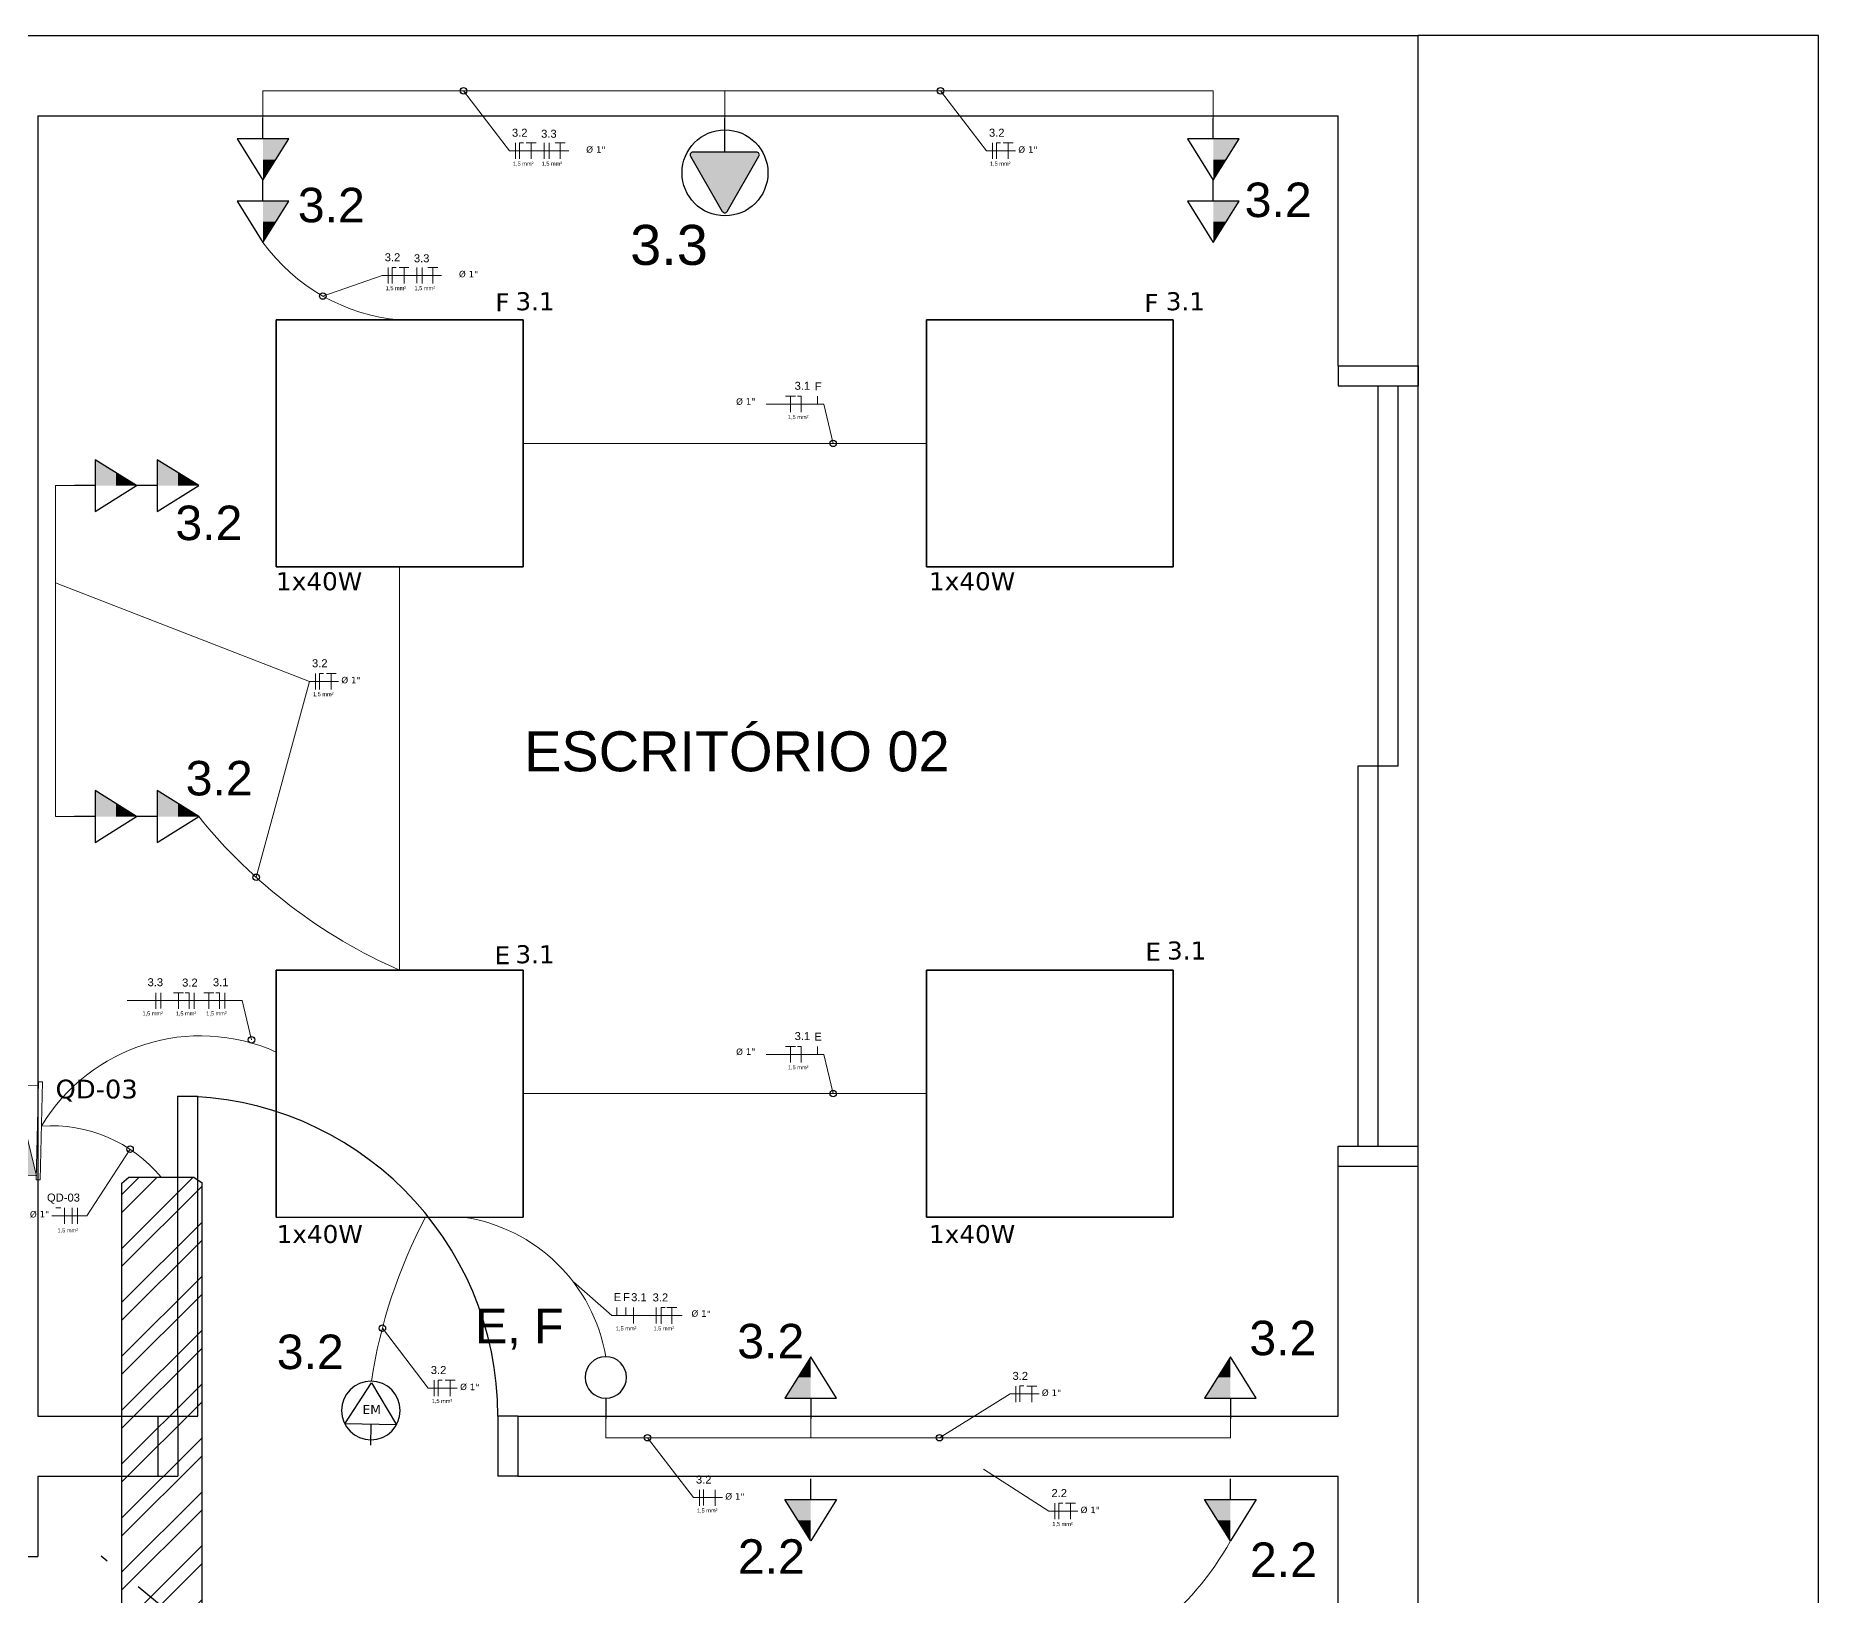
# Model space of a CAD drawing. Header units: metres. Extents: x 3257.7 to 3310.8, y 1679.5 to 1717.1.
# Drawn here: x 3275.544 to 3279.999, y 1697.241 to 1701.139 of the extents above; entities that cross this region are included whole.
import ezdxf
from ezdxf.enums import TextEntityAlignment as Align

# ---------------------------------------------------------------- set-up
doc = ezdxf.new("R2010")
doc.units = ezdxf.units.M
doc.linetypes.add('HIDDEN2', pattern=[0.1875, 0.125, -0.0625])
doc.layers.add('DLX_BLD1_LUM', color=7, linetype='Continuous', true_color=0x55aa00)
for name, color, linetype, lineweight in [('ELE-PEÇAS', 10, 'Continuous', 13), ('Elet TEXT TOMADAS', 7, 'Continuous', 0), ('ELETRODUTO LUMINÁRIAS', 3, 'Continuous', 30), ('ELETRODUTOS', 5, 'Continuous', 20), ('REDE ELETRICA', 7, 'Continuous', 9)]:
    doc.layers.add(name, color=color, linetype=linetype, lineweight=lineweight)
for name, color, linetype in [('ELET- PEÇAS', 4, 'Continuous'), ('ELET-TOMADA', 4, 'Continuous'), ('ELETROCALHA NO FORRO', 6, 'Continuous'), ('ELETRODUTO LUMINÁRIA', 3, 'Continuous'), ('PAREDE', 4, 'Continuous'), ('PROJECAO', 1, 'HIDDEN2'), ('TEXTO-1', 7, 'Continuous'), ('VISTA', 251, 'Continuous')]:
    doc.layers.add(name, color=color, linetype=linetype)
doc.styles.add('ARIAL', font='arial.ttf')
doc.styles.add('GYN_Carimbo_Página', font='arial.ttf', dxfattribs={"height": 0.6})
doc.styles.add('KDF2', font='verdana.ttf', dxfattribs={"width": 0.9})
doc.styles.get("Standard").update_dxf_attribs({"font": 'arial.ttf'})
doc.styles.add('TableTextStyle', font='')
doc.styles.add('VERDANA', font='verdana.ttf')
doc.styles.get('TableTextStyle').set_extended_font_data('VERDANA.TTF')

# ---------------------------------------------------------------- blocks, each defined once
blk = doc.blocks.new('*U12')
blk.add_line((0, 0.12), (0, 0))
blk.add_circle((0, 0.24), 0.12)
at = {"layer": 'REDE ELETRICA', "style": 'GYN_Carimbo_Página'}
blk.add_attdef('COMANDO', text='', height=0.2, dxfattribs=at).set_placement((0, 0.542), align=Align.MIDDLE_CENTER)
blk = doc.blocks.new('*U15')
for points in [[(0, 0.36), (-0.075, 0.24), (0, 0.24)], [(0, 0.24), (-0.075, 0.24), (-0.15, 0.12), (0, 0.12)]]:
    blk.add_hatch(color=256).paths.add_polyline_path(points)
for p, q in [((0, 0.36), (-0.15, 0.12)), ((0.15, 0.12), (0, 0.36)), ((-0.15, 0.12), (0.15, 0.12)), ((0, 0.12), (0, 0))]:
    blk.add_line(p, q)
at = {"layer": 'REDE ELETRICA', "style": 'GYN_Carimbo_Página'}
blk.add_attdef('CIRCUITO', text='', height=0.2, dxfattribs=at).set_placement((0, 0.542), align=Align.MIDDLE_CENTER)
blk = doc.blocks.new('TOM-BAIXA')
at = {"layer": 'ELET- PEÇAS'}
blk.add_line((0, -0.0898), (0, 0), dxfattribs=at)
blk.add_lwpolyline([(0.0065, -0.2469), (0.0907, -0.101, 0.57735), (0.0842, -0.0898), (-0.0842, -0.0898, 0.57735), (-0.0907, -0.101), (-0.0065, -0.2469, 0.57735)], format="xyb", close=True, dxfattribs=at)
blk = doc.blocks.new('bifasica')
at = {"layer": 'ELET-TOMADA', "ltscale": 0.5}
blk.add_hatch(color=256, dxfattribs=at).paths.add_polyline_path([(-0.0435, -0.0838, 0.57735), (-0.0322, -0.0903), (0.1136, -0.0061, 0.57735), (0.1136, 0.0068), (-0.0322, 0.0911, 0.57735), (-0.0435, 0.0846)])
at = {"layer": 'ELETRODUTO LUMINÁRIAS'}
blk.add_circle((0.0116, 0.0009), 0.1139, dxfattribs=at)
at = {"layer": 'ELET-TOMADA', "ltscale": 0.5, "rotation": 90}
blk.add_blockref('TOM-BAIXA', (-0.1333, 0.0004), dxfattribs=at)
blk = doc.blocks.new('QLT SOBRE-50')
at = {"ltscale": 0.03}
h = blk.add_hatch(color=3, dxfattribs=at)
h.set_gradient(color1=(0, 255, 0), color2=(0, 255, 0), tint=1)
h.paths.add_polyline_path([(-0.225, 0.12), (-0.225, 0), (0.225, 0)])
for p, q in [((-0.245, 0.12), (-0.245, 0.14)), ((0.245, 0.14), (-0.245, 0.14)), ((0.245, 0.12), (-0.245, 0.12)), ((-0.225, 0.12), (-0.225, 0)), ((0.225, 0), (-0.225, 0.12)), ((0.225, 0), (0.225, 0.12)), ((0.245, 0.12), (0.245, 0.14)), ((-0.225, 0), (0.225, 0))]:
    blk.add_line(p, q)
blk = doc.blocks.new('*U36')
for p, q in [((0, 0.36), (-0.15, 0.12)), ((0.15, 0.12), (0, 0.36)), ((-0.15, 0.12), (0.15, 0.12)), ((0, 0.12), (0, 0))]:
    blk.add_line(p, q)
blk.add_circle((0, 0.2), 0.17)
at = {"layer": 'REDE ELETRICA', "style": 'GYN_Carimbo_Página'}
blk.add_attdef('CIRCUITO', text='', height=0.2, dxfattribs=at).set_placement((0, 0.542), align=Align.MIDDLE_CENTER)

msp = doc.modelspace()

# ---------------------------------------------------------------- hatches: boundary and pattern name
at = {"layer": 'ELETROCALHA NO FORRO'}
h = msp.add_hatch(dxfattribs=at)
h.set_pattern_fill('ANSI32', color=256, scale=0.01)
h.paths.add_polyline_path([(3272.9616, 1696.3353), (3272.4185, 1696.3353, -0.027694), (3272.3336, 1696.3101, 0.051154), (3272.2886, 1696.1353), (3272.9616, 1696.1353)])
h.paths.add_polyline_path([(3272.3336, 1696.3101, -0.058231), (3272.1491, 1696.2886), (3272.1491, 1696.2386), (3272.1491, 1696.1353), (3272.2886, 1696.1353, -0.051154)])
h.paths.add_polyline_path([(3272.3336, 1696.3101, -0.007623), (3272.3433, 1696.3353), (3271.9491, 1696.3353), (3271.9491, 1696.2886), (3272.1491, 1696.2886, 0.058231)])
h.paths.add_polyline_path([(3272.1491, 1696.2886), (3271.9491, 1696.2886), (3271.9491, 1696.2386), (3272.1491, 1696.2386)])
h.paths.add_polyline_path([(3272.1491, 1696.2386), (3271.9491, 1696.2386), (3271.9491, 1696.1353), (3272.1491, 1696.1353)])
h.paths.add_polyline_path([(3275.3991, 1696.3353), (3272.9616, 1696.3353), (3272.9616, 1696.1353), (3275.3991, 1696.1353)])
h.paths.add_polyline_path([(3276.3616, 1696.3353), (3276.0042, 1696.3353), (3275.9596, 1696.3697), (3275.9596, 1696.777, 0.170652), (3275.7596, 1696.6927), (3275.7596, 1696.3663), (3275.7231, 1696.3353), (3275.5491, 1696.3353), (3275.5491, 1696.1353), (3276.3616, 1696.1353)])
h.paths.add_polyline_path([(3275.5031, 1696.3353), (3275.3991, 1696.3353), (3275.3991, 1696.1353), (3275.5031, 1696.1353)])
h.paths.add_polyline_path([(3275.5491, 1696.3353), (3275.5031, 1696.3353), (3275.5031, 1696.1353), (3275.5491, 1696.1353)])
h.paths.add_polyline_path([(3276.7193, 1696.2973), (3276.6702, 1696.3353), (3276.3616, 1696.3353), (3276.3616, 1696.1353), (3276.6742, 1696.1353), (3276.7193, 1696.1648)])
h.paths.add_polyline_path([(3275.8991, 1698.2861), (3275.7764, 1698.2861), (3275.7596, 1698.2709), (3275.7596, 1697.6886), (3275.8491, 1697.6886), (3275.8991, 1697.6886)])
h.paths.add_polyline_path([(3275.9491, 1698.2793), (3275.9394, 1698.2861), (3275.8991, 1698.2861), (3275.8991, 1697.6886), (3275.9491, 1697.6886)])
h.paths.add_polyline_path([(3275.9596, 1698.272), (3275.9491, 1698.2793), (3275.9491, 1697.6886), (3275.8991, 1697.6886), (3275.8991, 1697.5386), (3275.8491, 1697.5386), (3275.7596, 1697.5386), (3275.7596, 1696.6927, -0.170652), (3275.9596, 1696.777)])
h.paths.add_polyline_path([(3275.8991, 1697.6886), (3275.8491, 1697.6886), (3275.8491, 1697.5386), (3275.8991, 1697.5386)], flags=17)
h.paths.add_polyline_path([(3275.8491, 1697.6886), (3275.7596, 1697.6886), (3275.7596, 1697.5386), (3275.8491, 1697.5386)], flags=17)
h.paths.add_polyline_path([(3269.2491, 1697.5095), (3267.5618, 1697.5095, 0.025129), (3267.5652, 1697.3095), (3269.2491, 1697.3095)])
h.paths.add_polyline_path([(3268.9358, 1697.4869), (3269.0652, 1697.4869), (3269.0005, 1697.3834)], flags=16)
h.paths.add_polyline_path([(3269.4491, 1697.5095), (3269.2491, 1697.5095), (3269.2491, 1697.3095), (3269.4379, 1697.3095), (3269.4491, 1697.2994)])
h.paths.add_polyline_path([(3267.5618, 1697.5095), (3266.3249, 1697.5095), (3266.3249, 1697.4869), (3266.3896, 1697.4869), (3266.3249, 1697.3834, 0.039705), (3266.3556, 1697.3095), (3267.5652, 1697.3095, -0.025129)])
h.paths.add_polyline_path([(3266.3249, 1697.3834), (3266.2603, 1697.4869), (3266.3249, 1697.4869), (3266.3249, 1697.5095), (3265.9991, 1697.5095), (3265.9991, 1697.3386), (3265.8491, 1697.3386), (3265.8491, 1697.5095), (3265.3017, 1697.5095), (3265.2791, 1697.478), (3265.2791, 1697.3379), (3265.3122, 1697.3095), (3266.3556, 1697.3095, -0.039705)])
h.paths.add_polyline_path([(3265.9991, 1697.5095), (3265.8491, 1697.5095), (3265.8491, 1697.3386), (3265.9991, 1697.3386)], flags=17)
h.paths.add_polyline_path([(3276.4581, 1698.1019), (3276.6799, 1698.1019), (3276.6799, 1698.1694), (3276.4581, 1698.1694)], flags=9)

# ---------------------------------------------------------------- linework, layer by layer
msp.add_line((3279.9991, 1694.1486), (3279.9991, 1701.0786))
for points in [[(3279.9991, 1701.1386), (3278.9991, 1701.1386)], [(3279.9991, 1701.0186), (3279.9991, 1701.1386)], [(3279.9991, 1697.7286), (3279.9991, 1697.8486)]]:
    msp.add_lwpolyline(points)
for centre in [(3276.6132, 1701.0006), (3277.8053, 1701.0006), (3276.2617, 1700.4879), (3277.5369, 1700.1198), (3276.095, 1699.0354), (3276.0831, 1698.6293), (3277.5369, 1698.4948), (3275.7798, 1698.3561), (3276.4103, 1697.9087), (3277.073, 1697.6351), (3277.8025, 1697.6351)]:
    msp.add_circle(centre, 0.00812)
at = {"layer": 'DLX_BLD1_LUM'}
for points in [[(3276.145, 1700.4283, 0), (3276.145, 1699.8113, 0)], [(3276.145, 1699.8113, 0), (3276.145, 1700.4283, 0)], [(3276.145, 1700.4283, 0), (3276.145, 1700.4283, 0)], [(3276.762, 1700.4283, 0), (3276.145, 1700.4283, 0)], [(3276.145, 1700.4283, 0), (3276.145, 1700.4283, 0)], [(3276.145, 1700.4283, 0), (3276.762, 1700.4283, 0)], [(3276.145, 1699.8113, 0), (3276.145, 1700.4283, 0)], [(3276.145, 1700.4283, 0), (3276.762, 1700.4283, 0)], [(3276.145, 1700.4283, 0), (3276.145, 1699.8113, 0)], [(3276.762, 1700.4283, 0), (3276.145, 1700.4283, 0)], [(3276.762, 1699.8113, 0), (3276.762, 1700.4283, 0)], [(3276.762, 1700.4283, 0), (3276.762, 1700.4283, 0)], [(3276.762, 1700.4283, 0), (3276.762, 1699.8113, 0)], [(3276.762, 1700.4283, 0), (3276.762, 1700.4283, 0)], [(3276.762, 1700.4283, 0), (3276.762, 1699.8113, 0)], [(3276.762, 1699.8113, 0), (3276.762, 1700.4283, 0)], [(3277.77, 1700.4283, 0), (3277.77, 1699.8113, 0)], [(3277.77, 1699.8113, 0), (3277.77, 1700.4283, 0)], [(3277.77, 1700.4283, 0), (3277.77, 1700.4283, 0)], [(3278.387, 1700.4283, 0), (3277.77, 1700.4283, 0)], [(3277.77, 1700.4283, 0), (3277.77, 1700.4283, 0)], [(3277.77, 1700.4283, 0), (3278.387, 1700.4283, 0)], [(3277.77, 1699.8113, 0), (3277.77, 1700.4283, 0)], [(3277.77, 1700.4283, 0), (3278.387, 1700.4283, 0)], [(3277.77, 1700.4283, 0), (3277.77, 1699.8113, 0)], [(3278.387, 1700.4283, 0), (3277.77, 1700.4283, 0)], [(3278.387, 1699.8113, 0), (3278.387, 1700.4283, 0)], [(3278.387, 1700.4283, 0), (3278.387, 1700.4283, 0)], [(3278.387, 1700.4283, 0), (3278.387, 1699.8113, 0)], [(3278.387, 1700.4283, 0), (3278.387, 1700.4283, 0)], [(3278.387, 1700.4283, 0), (3278.387, 1699.8113, 0)], [(3278.387, 1699.8113, 0), (3278.387, 1700.4283, 0)], [(3277.5989, 1700.2937, 0), (3277.5989, 1700.2937, 0)], [(3277.5989, 1700.2937, 0), (3277.5989, 1700.2937, 0)], [(3276.145, 1699.8113, 0), (3276.145, 1699.8113, 0)], [(3276.145, 1699.8113, 0), (3276.762, 1699.8113, 0)], [(3276.762, 1699.8113, 0), (3276.145, 1699.8113, 0)], [(3276.145, 1699.8113, 0), (3276.145, 1699.8113, 0)], [(3276.762, 1699.8113, 0), (3276.145, 1699.8113, 0)], [(3276.145, 1699.8113, 0), (3276.762, 1699.8113, 0)], [(3276.762, 1699.8113, 0), (3276.762, 1699.8113, 0)], [(3276.762, 1699.8113, 0), (3276.762, 1699.8113, 0)], [(3277.77, 1699.8113, 0), (3277.77, 1699.8113, 0)], [(3277.77, 1699.8113, 0), (3278.387, 1699.8113, 0)], [(3278.387, 1699.8113, 0), (3277.77, 1699.8113, 0)], [(3277.77, 1699.8113, 0), (3277.77, 1699.8113, 0)], [(3278.387, 1699.8113, 0), (3277.77, 1699.8113, 0)], [(3277.77, 1699.8113, 0), (3278.387, 1699.8113, 0)], [(3278.387, 1699.8113, 0), (3278.387, 1699.8113, 0)], [(3278.387, 1699.8113, 0), (3278.387, 1699.8113, 0)], [(3276.145, 1698.8033, 0), (3276.145, 1698.1863, 0)], [(3276.145, 1698.1863, 0), (3276.145, 1698.8033, 0)], [(3276.145, 1698.8033, 0), (3276.145, 1698.8033, 0)], [(3276.762, 1698.8033, 0), (3276.145, 1698.8033, 0)], [(3276.145, 1698.8033, 0), (3276.145, 1698.8033, 0)], [(3276.145, 1698.8033, 0), (3276.762, 1698.8033, 0)], [(3276.145, 1698.1863, 0), (3276.145, 1698.8033, 0)], [(3276.145, 1698.8033, 0), (3276.762, 1698.8033, 0)], [(3276.145, 1698.8033, 0), (3276.145, 1698.1863, 0)], [(3276.762, 1698.8033, 0), (3276.145, 1698.8033, 0)], [(3276.762, 1698.1863, 0), (3276.762, 1698.8033, 0)], [(3276.762, 1698.8033, 0), (3276.762, 1698.8033, 0)], [(3276.762, 1698.8033, 0), (3276.762, 1698.1863, 0)], [(3276.762, 1698.8033, 0), (3276.762, 1698.8033, 0)], [(3276.762, 1698.8033, 0), (3276.762, 1698.1863, 0)], [(3276.762, 1698.1863, 0), (3276.762, 1698.8033, 0)], [(3277.77, 1698.8033, 0), (3277.77, 1698.1863, 0)], [(3277.77, 1698.1863, 0), (3277.77, 1698.8033, 0)], [(3277.77, 1698.8033, 0), (3277.77, 1698.8033, 0)], [(3278.387, 1698.8033, 0), (3277.77, 1698.8033, 0)], [(3277.77, 1698.8033, 0), (3277.77, 1698.8033, 0)], [(3277.77, 1698.8033, 0), (3278.387, 1698.8033, 0)], [(3277.77, 1698.1863, 0), (3277.77, 1698.8033, 0)], [(3277.77, 1698.8033, 0), (3278.387, 1698.8033, 0)], [(3277.77, 1698.8033, 0), (3277.77, 1698.1863, 0)], [(3278.387, 1698.8033, 0), (3277.77, 1698.8033, 0)], [(3278.387, 1698.1863, 0), (3278.387, 1698.8033, 0)], [(3278.387, 1698.8033, 0), (3278.387, 1698.8033, 0)], [(3278.387, 1698.8033, 0), (3278.387, 1698.1863, 0)], [(3278.387, 1698.8033, 0), (3278.387, 1698.8033, 0)], [(3278.387, 1698.8033, 0), (3278.387, 1698.1863, 0)], [(3278.387, 1698.1863, 0), (3278.387, 1698.8033, 0)], [(3277.5989, 1698.6688, 0), (3277.5989, 1698.6688, 0)], [(3277.5989, 1698.6688, 0), (3277.5989, 1698.6688, 0)], [(3276.145, 1698.1863, 0), (3276.762, 1698.1863, 0)], [(3277.77, 1698.1863, 0), (3277.77, 1698.1863, 0)], [(3277.77, 1698.1863, 0), (3278.387, 1698.1863, 0)], [(3278.387, 1698.1863, 0), (3277.77, 1698.1863, 0)], [(3277.77, 1698.1863, 0), (3277.77, 1698.1863, 0)], [(3278.387, 1698.1863, 0), (3277.77, 1698.1863, 0)], [(3277.77, 1698.1863, 0), (3278.387, 1698.1863, 0)], [(3278.387, 1698.1863, 0), (3278.387, 1698.1863, 0)], [(3278.387, 1698.1863, 0), (3278.387, 1698.1863, 0)]]:
    msp.add_polyline3d(points, dxfattribs=at)
at = {"layer": 'Elet TEXT TOMADAS', "color": 7}
for p, q in [((3276.6132, 1701.0006), (3276.7281, 1700.8508)), ((3277.8053, 1701.0006), (3277.9202, 1700.8508)), ((3276.8762, 1700.8508), (3276.7281, 1700.8508)), ((3277.9926, 1700.8508), (3277.9202, 1700.8508)), ((3276.2617, 1700.4879), (3276.4101, 1700.5396)), ((3276.5583, 1700.5396), (3276.4101, 1700.5396)), ((3277.3699, 1700.2177), (3277.5139, 1700.2177)), ((3277.5369, 1700.1198), (3277.5139, 1700.2177)), ((3275.5935, 1699.7716), (3276.2284, 1699.525)), ((3276.3008, 1699.5251), (3276.2284, 1699.525)), ((3275.7722, 1698.7272), (3276.0601, 1698.7272)), ((3275.8831, 1698.7272), (3275.9503, 1698.7272)), ((3276.0831, 1698.6293), (3276.0601, 1698.7272)), ((3277.3699, 1698.5927), (3277.5139, 1698.5927)), ((3277.5369, 1698.4948), (3277.5139, 1698.5927)), ((3275.7798, 1698.3561), (3275.6714, 1698.1895)), ((3275.5839, 1698.1895), (3275.6714, 1698.1895)), ((3276.8877, 1698.0242), (3276.9841, 1697.9402)), ((3276.4103, 1697.9087), (3276.5252, 1697.7589)), ((3276.5976, 1697.7589), (3276.5252, 1697.7589)), ((3277.8025, 1697.6351), (3277.9791, 1697.7443)), ((3278.0515, 1697.7443), (3277.9791, 1697.7443)), ((3277.073, 1697.6351), (3277.1879, 1697.4853)), ((3277.9123, 1697.5568), (3278.076, 1697.4515)), ((3277.2603, 1697.4853), (3277.1879, 1697.4853)), ((3278.1484, 1697.4515), (3278.076, 1697.4515))]:
    msp.add_line(p, q, dxfattribs=at)
at = {"layer": 'Elet TEXT TOMADAS', "color": 7, "ltscale": 0.02}
for p, q in [((3276.7428, 1700.8306), (3276.7428, 1700.8706)), ((3276.7529, 1700.8308), (3276.7529, 1700.8708)), ((3276.77, 1700.8705), (3276.7825, 1700.8705)), ((3276.7949, 1700.8705), (3276.7825, 1700.8705)), ((3276.7825, 1700.8305), (3276.7825, 1700.8705)), ((3276.8147, 1700.831), (3276.8147, 1700.8707)), ((3276.8276, 1700.8305), (3276.8276, 1700.8705)), ((3276.8419, 1700.8705), (3276.8544, 1700.8705)), ((3276.8668, 1700.8705), (3276.8544, 1700.8705)), ((3276.8544, 1700.8305), (3276.8544, 1700.8705)), ((3277.9349, 1700.8306), (3277.9349, 1700.8706)), ((3277.945, 1700.8308), (3277.945, 1700.8708)), ((3277.9622, 1700.8705), (3277.9746, 1700.8705)), ((3277.9871, 1700.8705), (3277.9746, 1700.8705)), ((3277.9746, 1700.8305), (3277.9746, 1700.8705)), ((3276.4248, 1700.5194), (3276.4248, 1700.5594)), ((3276.4349, 1700.5196), (3276.4349, 1700.5596)), ((3276.4521, 1700.5593), (3276.4645, 1700.5593)), ((3276.4769, 1700.5593), (3276.4645, 1700.5593)), ((3276.4645, 1700.5193), (3276.4645, 1700.5593)), ((3276.4967, 1700.5198), (3276.4967, 1700.5594)), ((3276.5096, 1700.5193), (3276.5096, 1700.5593)), ((3276.524, 1700.5593), (3276.5364, 1700.5593)), ((3276.5489, 1700.5593), (3276.5364, 1700.5593)), ((3276.5364, 1700.5193), (3276.5364, 1700.5593)), ((3277.4181, 1700.2374), (3277.4306, 1700.2374)), ((3277.443, 1700.2374), (3277.4306, 1700.2374)), ((3277.4306, 1700.1974), (3277.4306, 1700.2374)), ((3277.4574, 1700.1974), (3277.4574, 1700.2374)), ((3277.4982, 1700.2176), (3277.4982, 1700.2375)), ((3276.2431, 1699.5048), (3276.2431, 1699.5448)), ((3276.2532, 1699.505), (3276.2532, 1699.545)), ((3276.2704, 1699.5447), (3276.2828, 1699.5447)), ((3276.2952, 1699.5447), (3276.2828, 1699.5447)), ((3276.2828, 1699.5047), (3276.2828, 1699.5447)), ((3275.8441, 1698.7069), (3275.8441, 1698.7469)), ((3275.857, 1698.7073), (3275.857, 1698.747)), ((3275.8882, 1698.7469), (3275.9006, 1698.7469)), ((3275.9131, 1698.7469), (3275.9006, 1698.7469)), ((3275.9006, 1698.7069), (3275.9006, 1698.7469)), ((3275.9274, 1698.7069), (3275.9274, 1698.7469)), ((3275.9403, 1698.707), (3275.9403, 1698.747)), ((3275.9643, 1698.7469), (3275.9768, 1698.7469)), ((3275.9892, 1698.7469), (3275.9768, 1698.7469)), ((3275.9768, 1698.7069), (3275.9768, 1698.7469)), ((3276.0035, 1698.7069), (3276.0035, 1698.7469)), ((3276.0165, 1698.7073), (3276.0165, 1698.747)), ((3277.4181, 1698.6124), (3277.4306, 1698.6124)), ((3277.443, 1698.6124), (3277.4306, 1698.6124)), ((3277.4306, 1698.5724), (3277.4306, 1698.6124)), ((3277.4574, 1698.5724), (3277.4574, 1698.6124)), ((3277.4982, 1698.5927), (3277.4982, 1698.6125)), ((3275.6071, 1698.2094), (3275.5947, 1698.2094)), ((3275.6162, 1698.1695), (3275.6162, 1698.2095)), ((3275.6355, 1698.1695), (3275.6355, 1698.2095)), ((3275.6485, 1698.1696), (3275.6485, 1698.2096)), ((3276.9967, 1697.9402), (3276.9967, 1697.9602)), ((3277.0189, 1697.9402), (3277.0189, 1697.9602)), ((3277.0377, 1697.9203), (3277.0377, 1697.96)), ((3277.0943, 1697.9202), (3277.0943, 1697.9602)), ((3277.1073, 1697.92), (3277.1073, 1697.96)), ((3277.1216, 1697.96), (3277.134, 1697.96)), ((3277.1465, 1697.96), (3277.134, 1697.96)), ((3277.134, 1697.92), (3277.134, 1697.96)), ((3276.5399, 1697.7386), (3276.5399, 1697.7786)), ((3276.55, 1697.7389), (3276.55, 1697.7789)), ((3276.5672, 1697.7785), (3276.5796, 1697.7785)), ((3276.5921, 1697.7785), (3276.5796, 1697.7785)), ((3276.5796, 1697.7385), (3276.5796, 1697.7785)), ((3277.9938, 1697.7241), (3277.9938, 1697.7641)), ((3278.0039, 1697.7243), (3278.0039, 1697.7643)), ((3278.0211, 1697.764), (3278.0335, 1697.764)), ((3278.0459, 1697.764), (3278.0335, 1697.764)), ((3278.0335, 1697.724), (3278.0335, 1697.764)), ((3277.2026, 1697.4651), (3277.2026, 1697.5051)), ((3277.2127, 1697.4653), (3277.2127, 1697.5053)), ((3277.2423, 1697.4649), (3277.2423, 1697.5049)), ((3278.0907, 1697.4313), (3278.0907, 1697.4713)), ((3278.1008, 1697.4315), (3278.1008, 1697.4715)), ((3278.118, 1697.4712), (3278.1304, 1697.4712)), ((3278.1429, 1697.4712), (3278.1304, 1697.4712)), ((3278.1304, 1697.4312), (3278.1304, 1697.4712))]:
    msp.add_line(p, q, dxfattribs=at)
at = {"layer": 'Elet TEXT TOMADAS'}
for p, q in [((3276.7529, 1700.8708), (3276.7629, 1700.8708)), ((3277.945, 1700.8708), (3277.955, 1700.8708)), ((3276.4349, 1700.5596), (3276.4449, 1700.5596)), ((3277.4574, 1700.2374), (3277.4482, 1700.2374)), ((3276.2284, 1699.525), (3276.095, 1699.0354)), ((3276.2532, 1699.545), (3276.2632, 1699.545)), ((3275.9274, 1698.7469), (3275.9174, 1698.7469)), ((3276.0035, 1698.7469), (3275.9943, 1698.7469)), ((3277.4574, 1698.6124), (3277.4482, 1698.6124)), ((3277.1073, 1697.96), (3277.1173, 1697.96)), ((3276.9841, 1697.9402), (3277.1598, 1697.9402)), ((3276.55, 1697.7789), (3276.56, 1697.7789)), ((3278.0039, 1697.7643), (3278.0139, 1697.7643)), ((3278.1008, 1697.4715), (3278.1108, 1697.4715))]:
    msp.add_line(p, q, dxfattribs=at)
at = {"layer": 'ELETROCALHA NO FORRO'}
for p, q in [((3275.7596, 1698.2709), (3275.7764, 1698.2861)), ((3275.7596, 1696.3663), (3275.7596, 1698.2709)), ((3275.7764, 1698.2861), (3275.9394, 1698.2861)), ((3275.9394, 1698.2861), (3275.9596, 1698.272)), ((3275.9596, 1696.3697), (3275.9596, 1698.272))]:
    msp.add_line(p, q, dxfattribs=at)
at = {"layer": 'ELETRODUTOS'}
for p, q in [((3278.487, 1701.0006), (3276.112, 1701.0006)), ((3276.112, 1701.0006), (3276.112, 1700.9323)), ((3277.266, 1700.9323), (3277.266, 1701.0006)), ((3278.487, 1700.9323), (3278.487, 1701.0006)), ((3276.762, 1700.1198), (3277.77, 1700.1198)), ((3275.5935, 1699.1873), (3275.5935, 1700.0142)), ((3275.5935, 1700.0142), (3275.641, 1700.0142)), ((3276.4535, 1698.8033), (3276.4535, 1699.8113)), ((3275.641, 1699.1873), (3275.5935, 1699.1873)), ((3276.762, 1698.4948), (3277.77, 1698.4948)), ((3276.9688, 1697.6351), (3276.9688, 1697.6823)), ((3277.481, 1697.6823), (3277.481, 1697.6351)), ((3278.5297, 1697.6823), (3278.5297, 1697.6351)), ((3278.5297, 1697.6351), (3276.9688, 1697.6351))]:
    msp.add_line(p, q, dxfattribs=at)
for centre, radius, start, end in [((3276.4948, 1700.8991), 0.4726, 215.9025, 264.9873), ((3276.9919, 1700.0275), 1.3374, 218.9201, 246.2629), ((3275.9556, 1698.1768), 0.4625, 65.8238, 149.1547), ((3275.5831, 1698.057), 0.3578, 39.8121, 93.9386), ((3277.6754, 1697.578), 1.3076, 152.2777, 171.2836), ((3276.551, 1697.7671), 0.4236, 9.5578, 81.6837), ((3277.9008, 1697.7244), 0.7185, 284.3246, 331.0932)]:
    msp.add_arc(centre, radius, start, end, dxfattribs=at)
at = {"layer": 'PAREDE', "linetype": 'Continuous'}
for p, q in [((3275.1241, 1701.1386), (3278.9991, 1701.1386)), ((3278.9991, 1700.3136), (3278.9991, 1701.1386)), ((3278.7991, 1700.3136), (3278.7991, 1700.9386)), ((3278.7991, 1700.3136), (3278.9991, 1700.3136)), ((3278.7991, 1697.6886), (3278.7991, 1698.3136)), ((3278.7991, 1698.3136), (3278.9991, 1698.3136)), ((3278.9991, 1696.9136), (3278.9991, 1698.3136)), ((3275.5491, 1697.6886), (3275.8491, 1697.6886)), ((3275.8491, 1697.6886), (3275.8491, 1697.5386)), ((3276.7491, 1697.6886), (3278.7991, 1697.6886)), ((3276.7491, 1697.6886), (3276.7491, 1697.5386)), ((3275.5491, 1697.5386), (3275.8491, 1697.5386)), ((3276.7491, 1697.5386), (3278.7991, 1697.5386)), ((3278.7991, 1696.9136), (3278.7991, 1697.5386))]:
    msp.add_line(p, q, dxfattribs=at)
at = {"layer": 'PAREDE'}
for p, q in [((3275.5491, 1700.9386), (3278.7991, 1700.9386)), ((3275.5491, 1700.9386), (3275.5491, 1697.6886)), ((3275.5491, 1697.5386), (3275.5491, 1697.3386)), ((3275.3991, 1697.3386), (3275.5491, 1697.3386))]:
    msp.add_line(p, q, dxfattribs=at)
at = {"layer": 'PROJECAO'}
msp.add_line((3275.8961, 1697.183), (3275.7076, 1697.3388), dxfattribs=at)
at = {"layer": 'VISTA', "linetype": 'Continuous'}
for p, q in [((3278.7991, 1700.3136), (3278.7991, 1700.2636)), ((3278.9991, 1700.3136), (3278.9991, 1700.2636)), ((3278.9991, 1698.3136), (3278.9991, 1700.3136)), ((3278.7991, 1700.2636), (3278.9991, 1700.2636)), ((3278.8991, 1698.3636), (3278.8991, 1700.2636)), ((3278.9491, 1699.3136), (3278.9491, 1700.2636)), ((3278.8491, 1698.3636), (3278.8491, 1699.3136)), ((3278.8491, 1699.3136), (3278.9491, 1699.3136)), ((3275.8991, 1697.6886), (3275.8991, 1698.4886)), ((3275.8991, 1698.4886), (3275.9491, 1698.4886)), ((3275.9491, 1697.6886), (3275.9491, 1698.4886)), ((3278.7991, 1698.3136), (3278.7991, 1698.3636)), ((3278.7991, 1698.3636), (3278.9991, 1698.3636)), ((3278.9991, 1698.3136), (3278.9991, 1698.3636)), ((3275.8491, 1697.6886), (3275.8991, 1697.6886)), ((3275.8991, 1697.6886), (3275.8991, 1697.5386)), ((3275.8991, 1697.6886), (3275.9491, 1697.6886)), ((3276.7491, 1697.6886), (3276.6991, 1697.6886)), ((3276.6991, 1697.6886), (3276.6991, 1697.5386)), ((3275.8491, 1697.5386), (3275.8991, 1697.5386)), ((3276.7491, 1697.5386), (3276.6991, 1697.5386))]:
    msp.add_line(p, q, dxfattribs=at)
msp.add_arc((3275.8991, 1697.6886), 0.8, 0, 90, dxfattribs=at)

# ---------------------------------------------------------------- block references
at = {"layer": 'ELE-PEÇAS', "xscale": -0.5, "yscale": 0.5, "zscale": 0.5, "rotation": 268.709035191884}
msp.add_blockref('QLT SOBRE-50', (3275.4883, 1698.4035), dxfattribs=at)
at = {"layer": 'ELET-TOMADA', "color": 1, "lineweight": 25, "xscale": 0.9426021381704572, "yscale": 0.9426021381704572, "zscale": 0.9426021381704572, "rotation": 270}
msp.add_blockref('bifasica', (3277.2657, 1700.8066), dxfattribs=at)
at = {"layer": 'ELETRODUTO LUMINÁRIA', "xscale": 0.4310284338323022, "yscale": 0.4310284338323022, "zscale": 0.4310284338323022}
for p, rotation in [((3276.112, 1700.9323), 180), ((3278.487, 1700.9323), 180), ((3275.641, 1700.0142), 270), ((3275.641, 1699.1873), 270)]:
    msp.add_blockref('*U15', p, dxfattribs=dict(at, rotation=rotation))
at = {"layer": 'ELETRODUTO LUMINÁRIA'}
ref = msp.add_blockref('*U15', (3276.112, 1700.7771), dxfattribs=dict(at, xscale=0.4310284338323022, yscale=0.4310284338323022, zscale=0.4310284338323022, rotation=180))
ref.add_attrib('CIRCUITO', '3.2', dxfattribs={"layer": 'REDE ELETRICA', "height": 0.08621, "style": 'GYN_Carimbo_Página'}).set_placement((3276.2828, 1700.7153), align=Align.MIDDLE_CENTER)
ref = msp.add_blockref('*U15', (3278.487, 1700.7771), dxfattribs=dict(at, xscale=0.4310284338323022, yscale=0.4310284338323022, zscale=0.4310284338323022, rotation=180))
ref.add_attrib('CIRCUITO', '3.2', dxfattribs={"layer": 'REDE ELETRICA', "height": 0.08621, "style": 'GYN_Carimbo_Página'}).set_placement((3278.6491, 1700.7283), align=Align.MIDDLE_CENTER)
ref = msp.add_blockref('*U15', (3275.7962, 1700.0142), dxfattribs=dict(at, xscale=0.4310284338323022, yscale=0.4310284338323022, zscale=0.4310284338323022, rotation=270))
ref.add_attrib('CIRCUITO', '3.2', dxfattribs={"layer": 'REDE ELETRICA', "height": 0.08621, "style": 'GYN_Carimbo_Página'}).set_placement((3275.9767, 1699.9211), align=Align.MIDDLE_CENTER)
ref = msp.add_blockref('*U15', (3275.7962, 1699.1873), dxfattribs=dict(at, xscale=0.4310284338323022, yscale=0.4310284338323022, zscale=0.4310284338323022, rotation=270))
ref.add_attrib('CIRCUITO', '3.2', dxfattribs={"layer": 'REDE ELETRICA', "height": 0.08621, "style": 'GYN_Carimbo_Página'}).set_placement((3276.0025, 1699.2831), align=Align.MIDDLE_CENTER)
ref = msp.add_blockref('*U12', (3276.9688, 1697.6823), dxfattribs=dict(at, xscale=-0.4310284338323022, yscale=0.4310284338323022, zscale=0.4310284338323022))
ref.add_attrib('COMANDO', 'E, F', dxfattribs={"layer": 'REDE ELETRICA', "height": 0.08621, "style": 'GYN_Carimbo_Página'}).set_placement((3276.7527, 1697.9141), align=Align.MIDDLE_CENTER)
ref = msp.add_blockref('*U15', (3277.481, 1697.6823), dxfattribs=dict(at, xscale=0.4310284338323022, yscale=0.4310284338323022, zscale=0.4310284338323022))
ref.add_attrib('CIRCUITO', '3.2', dxfattribs={"layer": 'REDE ELETRICA', "height": 0.08621, "style": 'GYN_Carimbo_Página'}).set_placement((3277.381, 1697.8764), align=Align.MIDDLE_CENTER)
ref = msp.add_blockref('*U15', (3278.5297, 1697.6823), dxfattribs=dict(at, xscale=0.4310284338323022, yscale=0.4310284338323022, zscale=0.4310284338323022))
ref.add_attrib('CIRCUITO', '3.2', dxfattribs={"layer": 'REDE ELETRICA', "height": 0.08621, "style": 'GYN_Carimbo_Página'}).set_placement((3278.6608, 1697.8843), align=Align.MIDDLE_CENTER)
ref = msp.add_blockref('*U36', (3276.3805, 1697.6167), dxfattribs=dict(at, xscale=-0.4310284338323022, yscale=0.4310284338323022, zscale=0.4310284338323022, rotation=359.1383252233306))
ref.add_attrib('CIRCUITO', '3.2', dxfattribs={"layer": 'REDE ELETRICA', "height": 0.08621, "style": 'GYN_Carimbo_Página'}).set_placement((3276.2301, 1697.8496), align=Align.MIDDLE_CENTER)
ref = msp.add_blockref('*U15', (3277.481, 1697.5323), dxfattribs=dict(at, xscale=-0.4310284338323022, yscale=0.4310284338323022, zscale=0.4310284338323022, rotation=180))
ref.add_attrib('CIRCUITO', '2.2', dxfattribs={"layer": 'REDE ELETRICA', "height": 0.08621, "style": 'GYN_Carimbo_Página'}).set_placement((3277.3825, 1697.3381), align=Align.MIDDLE_CENTER)
ref = msp.add_blockref('*U15', (3278.5297, 1697.5323), dxfattribs=dict(at, xscale=-0.4310284338323022, yscale=0.4310284338323022, zscale=0.4310284338323022, rotation=180))
ref.add_attrib('CIRCUITO', '2.2', dxfattribs={"layer": 'REDE ELETRICA', "height": 0.08621, "style": 'GYN_Carimbo_Página'}).set_placement((3278.6623, 1697.3302), align=Align.MIDDLE_CENTER)

# ---------------------------------------------------------------- texts
for s, p in [('3.3', (3277.0296, 1700.5657)), ('ESCRITÓRIO 02', (3276.7647, 1699.3002))]:
    msp.add_text(s, height=0.1).set_placement(p)
at = {"layer": 'Elet TEXT TOMADAS', "color": 7, "ltscale": 0.05, "style": 'ARIAL'}
for s, height, rotation, p in [('3.2', 0.02, 0, (3276.7342, 1700.886)), ('3.3', 0.02, 0, (3276.8071, 1700.8835)), ('3.2', 0.02, 0, (3277.9264, 1700.886)), ('1,5 mm²', 0.01, 0, (3276.7366, 1700.8137)), ('1,5 mm²', 0.01, 0, (3276.8085, 1700.8138)), ('1,5 mm²', 0.01, 0, (3277.9288, 1700.8137)), ('3.2', 0.02, 0, (3276.4162, 1700.5748)), ('3.3', 0.02, 0, (3276.4891, 1700.5723)), ('1,5 mm²', 0.01, 0, (3276.4187, 1700.5025)), ('1,5 mm²', 0.01, 0, (3276.4906, 1700.5026)), ('3.1', 0.02, 360, (3277.4406, 1700.2537)), ('F', 0.02, 0, (3277.4912, 1700.2522)), ('1,5 mm²', 0.01, 360, (3277.4239, 1700.1806)), ('3.2', 0.02, 0, (3276.2345, 1699.5603)), ('1,5 mm²', 0.01, 0, (3276.237, 1699.488)), ('3.3', 0.02, 360, (3275.8235, 1698.7632)), ('3.2', 0.02, 360, (3275.91, 1698.7624)), ('3.1', 0.02, 360, (3275.9868, 1698.7632)), ('1,5 mm²', 0.01, 360, (3275.8107, 1698.6902)), ('1,5 mm²', 0.01, 360, (3275.894, 1698.6902)), ('1,5 mm²', 0.01, 360, (3275.9701, 1698.6902)), ('3.1', 0.02, 360, (3277.4406, 1698.6287)), ('E', 0.02, 0, (3277.49, 1698.6272)), ('1,5 mm²', 0.01, 360, (3277.4239, 1698.5557)), ('QD-03', 0.02, 360, (3275.5722, 1698.2251)), ('1,5 mm²', 0.01, 360, (3275.5986, 1698.1482)), ('E', 0.02, 0, (3276.9883, 1697.9763)), ('F', 0.02, 0, (3277.0118, 1697.9763)), ('3.1', 0.02, 0, (3277.0321, 1697.9762)), ('3.2', 0.02, 0, (3277.0858, 1697.9756)), ('1,5 mm²', 0.01, 0, (3276.994, 1697.9031)), ('1,5 mm²', 0.01, 0, (3277.0882, 1697.9033)), ('3.2', 0.02, 0, (3276.5314, 1697.7941)), ('3.2', 0.02, 0, (3277.9852, 1697.7795)), ('1,5 mm²', 0.01, 0, (3276.5338, 1697.7218)), ('3.2', 0.02, 0, (3277.1941, 1697.5205)), ('2.2', 0.02, 0, (3278.0825, 1697.4867)), ('1,5 mm²', 0.01, 0, (3277.1965, 1697.4482)), ('1,5 mm²', 0.01, 0, (3278.0846, 1697.4145))]:
    msp.add_text(s, height=height, rotation=rotation, dxfattribs=at).set_placement(p)
at = {"layer": 'Elet TEXT TOMADAS', "style": 'KDF2'}
for rotation, p in [(359.274, (3276.9195, 1700.8462)), (359.274, (3277.9994, 1700.8462)), (359.274, (3276.6015, 1700.535)), (0.726, (3277.2944, 1700.2162)), (359.274, (3276.3076, 1699.5204)), (0.726, (3277.2944, 1698.5913)), (0.726, (3275.5295, 1698.1853)), (359.274, (3277.1826, 1697.9374)), (359.274, (3276.6044, 1697.7542)), (359.274, (3278.0583, 1697.7397)), (359.274, (3277.2671, 1697.4807)), (359.274, (3278.1552, 1697.4469))]:
    msp.add_text('%%C 1"', height=0.016, rotation=rotation, dxfattribs=at).set_placement(p)
at = {"layer": 'Elet TEXT TOMADAS', "style": 'TableTextStyle'}
for s, p in [('F', (3276.6928, 1700.45)), ('3.1', (3276.7429, 1700.4524)), ('F', (3278.3147, 1700.4478)), ('3.1', (3278.3682, 1700.4524)), ('1x40W', (3276.1446, 1699.7528)), ('1x40W', (3277.7765, 1699.7528)), ('E', (3276.6909, 1698.8183)), ('3.1', (3276.7429, 1698.8207)), ('E', (3278.3172, 1698.827)), ('3.1', (3278.3712, 1698.83)), ('1x40W', (3276.146, 1698.1215)), ('1x40W', (3277.7765, 1698.1215))]:
    msp.add_text(s, height=0.045, dxfattribs=at).set_placement(p)
at = {"layer": 'ELETRODUTO LUMINÁRIA', "style": 'TableTextStyle'}
msp.add_text('EM', height=0.0225, dxfattribs=at).set_placement((3276.3606, 1697.694))
at = {"layer": 'TEXTO-1', "ltscale": 0.05, "style": 'VERDANA'}
msp.add_text('QD-03', height=0.04691, rotation=360, dxfattribs=at).set_placement((3275.5936, 1698.4828))

doc.saveas('drawing.dxf')
